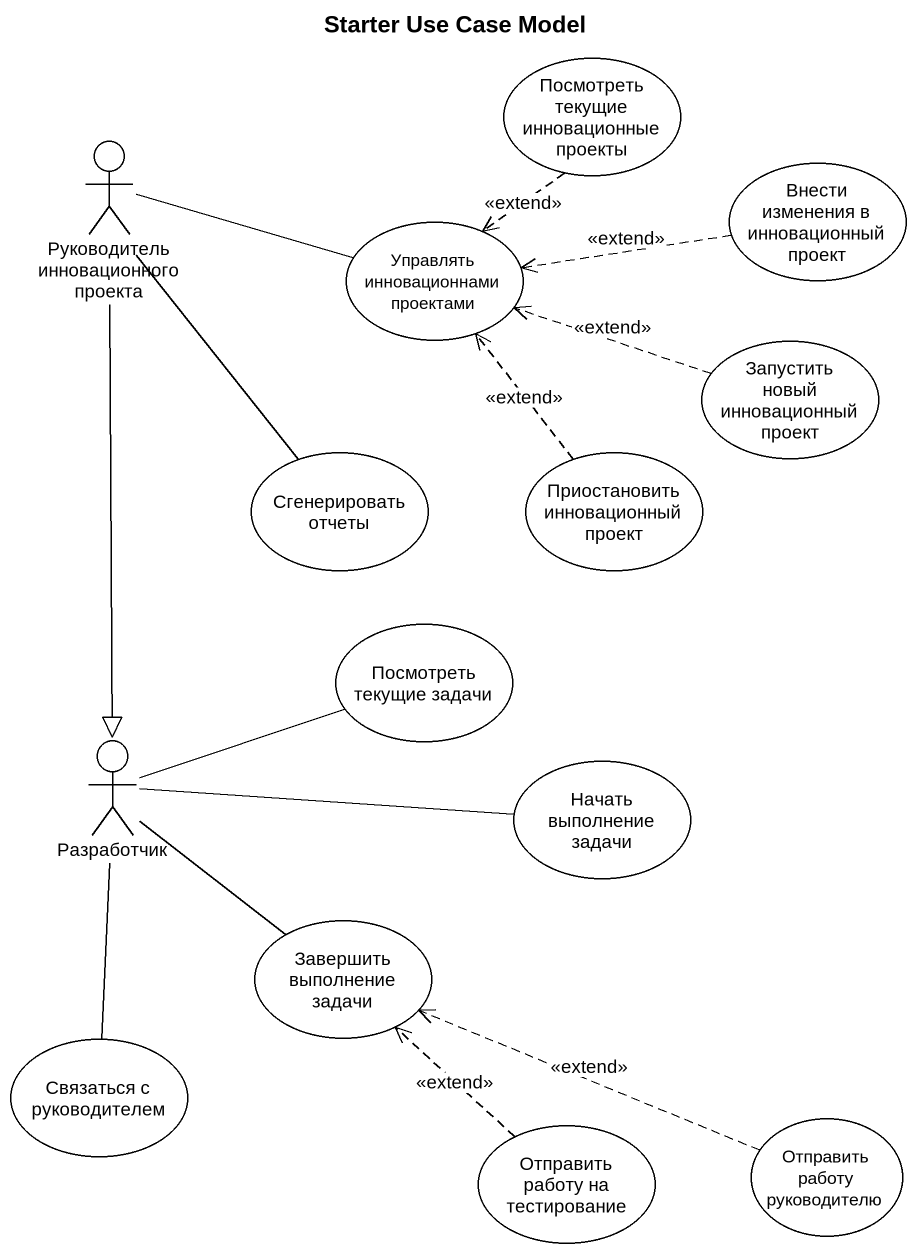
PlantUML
@startuml
title Starter Use Case Model
usecase "Посмотреть текущие инновационные проекты" as Посмотреть_текущие
actor "Руководитель инновационного проекта" as Руководитель_инновационного
usecase "Внести изменения в инновационный проект" as Внести_изменения_в
usecase "Управлять инновационнами проектами" as Управлять_инновационнами
usecase "Запустить новый инновационный проект" as Запустить_новый
usecase "Сгенерировать отчеты" as Сгенерировать_отчеты
usecase "Приостановить инновационный проект" as Приостановить_инновационный
usecase "Посмотреть текущие задачи" as Посмотреть_текущие_задачи
actor Разработчик
usecase "Начать выполнение задачи" as Начать_выполнение_задачи
usecase "Завершить выполнение задачи" as Завершить_выполнение_задачи
usecase "Связаться с руководителем" as Связаться_с_руководителем
usecase "Отправить работу руководителю" as Отправить_работу
usecase "Отправить работу на тестирование" as Отправить_работу_на
Посмотреть_текущие ..> Управлять_инновационнами : <<extend>>
Руководитель_инновационного -right- Управлять_инновационнами
Руководитель_инновационного -- Сгенерировать_отчеты
Руководитель_инновационного --|> Разработчик
Внести_изменения_в .left.> Управлять_инновационнами : <<extend>>
Запустить_новый .left.> Управлять_инновационнами : <<extend>>
Приостановить_инновационный .up.> Управлять_инновационнами : <<extend>>
Разработчик -right- Посмотреть_текущие_задачи
Разработчик -right- Начать_выполнение_задачи
Разработчик -- Завершить_выполнение_задачи
Разработчик -- Связаться_с_руководителем
Отправить_работу .left.> Завершить_выполнение_задачи : <<extend>>
Отправить_работу_на .up.> Завершить_выполнение_задачи : <<extend>>
@enduml
